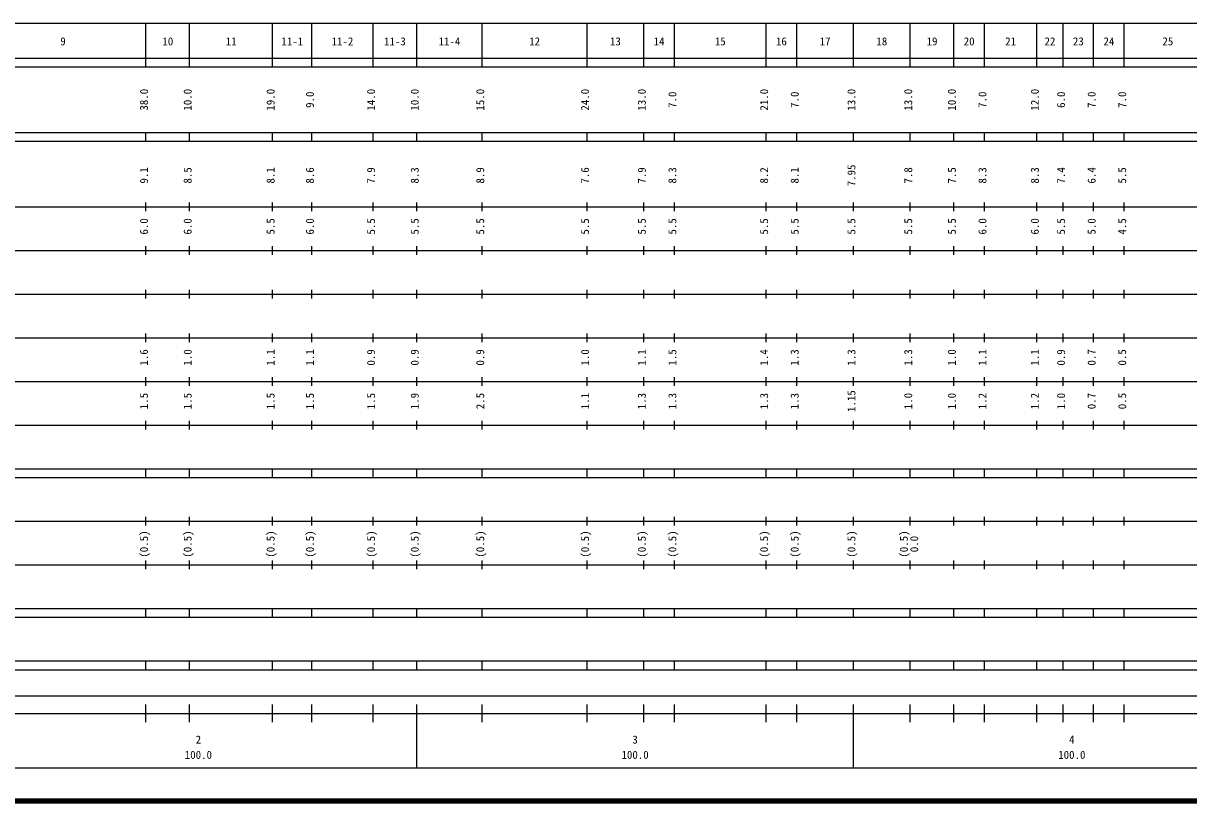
# Model space of a CAD drawing. Units: millimetres on the paper, enlarged 1000 times. Extents: x 40000 to 680000, y 20000 to 380000.
# Drawn here: x 177910 to 444767, y 20000 to 198000 of the extents above; entities that cross this region are included whole.
import ezdxf
from ezdxf.enums import TextEntityAlignment as Align

# ---------------------------------------------------------------- set-up
doc = ezdxf.new("R2010")
doc.units = ezdxf.units.MM
doc.header["$LTSCALE"] = 1000
doc.layers.add('M-TTL', color=2, linetype='Continuous', lineweight=140)
doc.layers.add('M-TTL-BAND', color=7, linetype='Continuous', lineweight=25)
doc.styles.add('ＭＳ ゴシック', font='')
doc.styles.get('ＭＳ ゴシック').set_extended_font_data('MS Gothic')

msp = doc.modelspace()

# ---------------------------------------------------------------- linework, layer by layer
at = {"layer": 'M-TTL'}
msp.add_line((40000, 20000), (680000, 20000), dxfattribs=at)
at = {"layer": 'M-TTL-BAND'}
for p, q in [((68000, 198000), (579000, 198000)), ((206000, 188000), (206000, 198000)), ((216000, 188000), (216000, 198000)), ((235000, 188000), (235000, 198000)), ((244000, 188000), (244000, 198000)), ((258000, 188000), (258000, 198000)), ((268000, 188000), (268000, 198000)), ((283000, 188000), (283000, 198000)), ((307000, 188000), (307000, 198000)), ((320000, 188000), (320000, 198000)), ((327000, 188000), (327000, 198000)), ((348000, 188000), (348000, 198000)), ((355000, 188000), (355000, 198000)), ((368000, 188000), (368000, 198000)), ((381000, 188000), (381000, 198000)), ((391000, 188000), (391000, 198000)), ((398000, 188000), (398000, 198000)), ((410000, 188000), (410000, 198000)), ((416000, 188000), (416000, 198000)), ((423000, 188000), (423000, 198000)), ((430000, 188000), (430000, 198000)), ((40000, 190000), (579000, 190000)), ((40000, 188000), (579000, 188000)), ((40000, 173000), (579000, 173000)), ((40000, 171000), (579000, 171000)), ((206000, 171000), (206000, 173000)), ((216000, 171000), (216000, 173000)), ((235000, 171000), (235000, 173000)), ((244000, 171000), (244000, 173000)), ((258000, 171000), (258000, 173000)), ((268000, 171000), (268000, 173000)), ((283000, 171000), (283000, 173000)), ((307000, 171000), (307000, 173000)), ((320000, 171000), (320000, 173000)), ((327000, 171000), (327000, 173000)), ((348000, 171000), (348000, 173000)), ((355000, 171000), (355000, 173000)), ((368000, 171000), (368000, 173000)), ((381000, 171000), (381000, 173000)), ((391000, 171000), (391000, 173000)), ((398000, 171000), (398000, 173000)), ((410000, 171000), (410000, 173000)), ((416000, 171000), (416000, 173000)), ((423000, 171000), (423000, 173000)), ((430000, 171000), (430000, 173000)), ((40000, 156000), (579000, 156000)), ((206000, 155000), (206000, 157000)), ((216000, 155000), (216000, 157000)), ((235000, 155000), (235000, 157000)), ((244000, 155000), (244000, 157000)), ((258000, 155000), (258000, 157000)), ((268000, 155000), (268000, 157000)), ((283000, 155000), (283000, 157000)), ((307000, 155000), (307000, 157000)), ((320000, 155000), (320000, 157000)), ((327000, 155000), (327000, 157000)), ((348000, 155000), (348000, 157000)), ((355000, 155000), (355000, 157000)), ((368000, 155000), (368000, 157000)), ((381000, 155000), (381000, 157000)), ((391000, 155000), (391000, 157000)), ((398000, 155000), (398000, 157000)), ((410000, 155000), (410000, 157000)), ((416000, 155000), (416000, 157000)), ((423000, 155000), (423000, 157000)), ((430000, 155000), (430000, 157000)), ((206000, 145000), (206000, 147000)), ((216000, 145000), (216000, 147000)), ((235000, 145000), (235000, 147000)), ((244000, 145000), (244000, 147000)), ((258000, 145000), (258000, 147000)), ((268000, 145000), (268000, 147000)), ((283000, 145000), (283000, 147000)), ((307000, 145000), (307000, 147000)), ((320000, 145000), (320000, 147000)), ((327000, 145000), (327000, 147000)), ((348000, 145000), (348000, 147000)), ((355000, 145000), (355000, 147000)), ((368000, 145000), (368000, 147000)), ((381000, 145000), (381000, 147000)), ((391000, 145000), (391000, 147000)), ((398000, 145000), (398000, 147000)), ((410000, 145000), (410000, 147000)), ((416000, 145000), (416000, 147000)), ((423000, 145000), (423000, 147000)), ((430000, 145000), (430000, 147000)), ((46000, 146000), (579000, 146000)), ((206000, 135000), (206000, 137000)), ((216000, 135000), (216000, 137000)), ((235000, 135000), (235000, 137000)), ((244000, 135000), (244000, 137000)), ((258000, 135000), (258000, 137000)), ((268000, 135000), (268000, 137000)), ((283000, 135000), (283000, 137000)), ((307000, 135000), (307000, 137000)), ((320000, 135000), (320000, 137000)), ((327000, 135000), (327000, 137000)), ((348000, 135000), (348000, 137000)), ((355000, 135000), (355000, 137000)), ((368000, 135000), (368000, 137000)), ((381000, 135000), (381000, 137000)), ((391000, 135000), (391000, 137000)), ((398000, 135000), (398000, 137000)), ((410000, 135000), (410000, 137000)), ((416000, 135000), (416000, 137000)), ((423000, 135000), (423000, 137000)), ((430000, 135000), (430000, 137000)), ((52000, 136000), (579000, 136000)), ((46000, 126000), (579000, 126000)), ((206000, 125000), (206000, 127000)), ((216000, 125000), (216000, 127000)), ((235000, 125000), (235000, 127000)), ((244000, 125000), (244000, 127000)), ((258000, 125000), (258000, 127000)), ((268000, 125000), (268000, 127000)), ((283000, 125000), (283000, 127000)), ((307000, 125000), (307000, 127000)), ((320000, 125000), (320000, 127000)), ((327000, 125000), (327000, 127000)), ((348000, 125000), (348000, 127000)), ((355000, 125000), (355000, 127000)), ((368000, 125000), (368000, 127000)), ((381000, 125000), (381000, 127000)), ((391000, 125000), (391000, 127000)), ((398000, 125000), (398000, 127000)), ((410000, 125000), (410000, 127000)), ((416000, 125000), (416000, 127000)), ((423000, 125000), (423000, 127000)), ((430000, 125000), (430000, 127000)), ((52000, 116000), (579000, 116000)), ((206000, 115000), (206000, 117000)), ((216000, 115000), (216000, 117000)), ((235000, 115000), (235000, 117000)), ((244000, 115000), (244000, 117000)), ((258000, 115000), (258000, 117000)), ((268000, 115000), (268000, 117000)), ((283000, 115000), (283000, 117000)), ((307000, 115000), (307000, 117000)), ((320000, 115000), (320000, 117000)), ((327000, 115000), (327000, 117000)), ((348000, 115000), (348000, 117000)), ((355000, 115000), (355000, 117000)), ((368000, 115000), (368000, 117000)), ((381000, 115000), (381000, 117000)), ((391000, 115000), (391000, 117000)), ((398000, 115000), (398000, 117000)), ((410000, 115000), (410000, 117000)), ((416000, 115000), (416000, 117000)), ((423000, 115000), (423000, 117000)), ((430000, 115000), (430000, 117000)), ((206000, 105000), (206000, 107000)), ((216000, 105000), (216000, 107000)), ((235000, 105000), (235000, 107000)), ((244000, 105000), (244000, 107000)), ((258000, 105000), (258000, 107000)), ((268000, 105000), (268000, 107000)), ((283000, 105000), (283000, 107000)), ((307000, 105000), (307000, 107000)), ((320000, 105000), (320000, 107000)), ((327000, 105000), (327000, 107000)), ((348000, 105000), (348000, 107000)), ((355000, 105000), (355000, 107000)), ((368000, 105000), (368000, 107000)), ((381000, 105000), (381000, 107000)), ((391000, 105000), (391000, 107000)), ((398000, 105000), (398000, 107000)), ((410000, 105000), (410000, 107000)), ((416000, 105000), (416000, 107000)), ((423000, 105000), (423000, 107000)), ((430000, 105000), (430000, 107000)), ((46000, 106000), (579000, 106000)), ((40000, 96000), (579000, 96000)), ((40000, 94000), (579000, 94000)), ((206000, 94000), (206000, 96000)), ((216000, 94000), (216000, 96000)), ((235000, 94000), (235000, 96000)), ((244000, 94000), (244000, 96000)), ((258000, 94000), (258000, 96000)), ((268000, 94000), (268000, 96000)), ((283000, 94000), (283000, 96000)), ((307000, 94000), (307000, 96000)), ((320000, 94000), (320000, 96000)), ((327000, 94000), (327000, 96000)), ((348000, 94000), (348000, 96000)), ((355000, 94000), (355000, 96000)), ((368000, 94000), (368000, 96000)), ((381000, 94000), (381000, 96000)), ((391000, 94000), (391000, 96000)), ((398000, 94000), (398000, 96000)), ((410000, 94000), (410000, 96000)), ((416000, 94000), (416000, 96000)), ((423000, 94000), (423000, 96000)), ((430000, 94000), (430000, 96000)), ((49000, 84000), (579000, 84000)), ((206000, 83000), (206000, 85000)), ((216000, 83000), (216000, 85000)), ((235000, 83000), (235000, 85000)), ((244000, 83000), (244000, 85000)), ((258000, 83000), (258000, 85000)), ((268000, 83000), (268000, 85000)), ((283000, 83000), (283000, 85000)), ((307000, 83000), (307000, 85000)), ((320000, 83000), (320000, 85000)), ((327000, 83000), (327000, 85000)), ((348000, 83000), (348000, 85000)), ((355000, 83000), (355000, 85000)), ((368000, 83000), (368000, 85000)), ((381000, 83000), (381000, 85000)), ((391000, 83000), (391000, 85000)), ((398000, 83000), (398000, 85000)), ((410000, 83000), (410000, 85000)), ((416000, 83000), (416000, 85000)), ((423000, 83000), (423000, 85000)), ((430000, 83000), (430000, 85000)), ((206000, 73000), (206000, 75000)), ((216000, 73000), (216000, 75000)), ((235000, 73000), (235000, 75000)), ((244000, 73000), (244000, 75000)), ((258000, 73000), (258000, 75000)), ((268000, 73000), (268000, 75000)), ((283000, 73000), (283000, 75000)), ((307000, 73000), (307000, 75000)), ((320000, 73000), (320000, 75000)), ((327000, 73000), (327000, 75000)), ((348000, 73000), (348000, 75000)), ((355000, 73000), (355000, 75000)), ((368000, 73000), (368000, 75000)), ((381000, 73000), (381000, 75000)), ((391000, 73000), (391000, 75000)), ((398000, 73000), (398000, 75000)), ((410000, 73000), (410000, 75000)), ((416000, 73000), (416000, 75000)), ((423000, 73000), (423000, 75000)), ((430000, 73000), (430000, 75000)), ((40000, 74000), (579000, 74000)), ((40000, 64000), (579000, 64000)), ((40000, 62000), (579000, 62000)), ((206000, 62000), (206000, 64000)), ((216000, 62000), (216000, 64000)), ((235000, 62000), (235000, 64000)), ((244000, 62000), (244000, 64000)), ((258000, 62000), (258000, 64000)), ((268000, 62000), (268000, 64000)), ((283000, 62000), (283000, 64000)), ((307000, 62000), (307000, 64000)), ((320000, 62000), (320000, 64000)), ((327000, 62000), (327000, 64000)), ((348000, 62000), (348000, 64000)), ((355000, 62000), (355000, 64000)), ((368000, 62000), (368000, 64000)), ((381000, 62000), (381000, 64000)), ((391000, 62000), (391000, 64000)), ((398000, 62000), (398000, 64000)), ((410000, 62000), (410000, 64000)), ((416000, 62000), (416000, 64000)), ((423000, 62000), (423000, 64000)), ((430000, 62000), (430000, 64000)), ((40000, 52000), (579000, 52000)), ((206000, 50000), (206000, 52000)), ((216000, 50000), (216000, 52000)), ((235000, 50000), (235000, 52000)), ((244000, 50000), (244000, 52000)), ((258000, 50000), (258000, 52000)), ((268000, 50000), (268000, 52000)), ((283000, 50000), (283000, 52000)), ((307000, 50000), (307000, 52000)), ((320000, 50000), (320000, 52000)), ((327000, 50000), (327000, 52000)), ((348000, 50000), (348000, 52000)), ((355000, 50000), (355000, 52000)), ((368000, 50000), (368000, 52000)), ((381000, 50000), (381000, 52000)), ((391000, 50000), (391000, 52000)), ((398000, 50000), (398000, 52000)), ((410000, 50000), (410000, 52000)), ((416000, 50000), (416000, 52000)), ((423000, 50000), (423000, 52000)), ((430000, 50000), (430000, 52000)), ((40000, 50000), (579000, 50000)), ((71000, 44000), (565000, 44000)), ((206000, 38000), (206000, 42000)), ((216000, 38000), (216000, 42000)), ((235000, 38000), (235000, 42000)), ((244000, 38000), (244000, 42000)), ((258000, 38000), (258000, 42000)), ((268000, 27500), (268000, 42000)), ((283000, 38000), (283000, 42000)), ((307000, 38000), (307000, 42000)), ((320000, 38000), (320000, 42000)), ((327000, 38000), (327000, 42000)), ((348000, 38000), (348000, 42000)), ((355000, 38000), (355000, 42000)), ((368000, 27500), (368000, 42000)), ((381000, 38000), (381000, 42000)), ((391000, 38000), (391000, 42000)), ((398000, 38000), (398000, 42000)), ((410000, 38000), (410000, 42000)), ((416000, 38000), (416000, 42000)), ((423000, 38000), (423000, 42000)), ((430000, 38000), (430000, 42000)), ((40000, 40000), (579000, 40000)), ((68000, 27500), (579000, 27500))]:
    msp.add_line(p, q, dxfattribs=at)

# ---------------------------------------------------------------- texts
at = {"layer": 'M-TTL-BAND', "style": 'ＭＳ ゴシック'}
for s, p in [('9', (187000, 192405)), ('10', (211000, 192405)), ('11', (225500, 192405)), ('11-1', (239500, 192405)), ('11-2', (251000, 192405)), ('11-3', (263000, 192405)), ('11-4', (275500, 192405)), ('12', (295000, 192405)), ('13', (313500, 192405)), ('14', (323500, 192405)), ('15', (337500, 192405)), ('16', (351500, 192405)), ('17', (361500, 192405)), ('18', (374500, 192405)), ('19', (386000, 192405)), ('20', (394500, 192405)), ('21', (404000, 192405)), ('22', (413000, 192405)), ('23', (419500, 192405)), ('24', (426500, 192405)), ('25', (440000, 192405)), ('2', (218000, 32523)), ('3', (318000, 32523)), ('4', (418000, 32523)), ('100.0', (218000, 29033)), ('100.0', (318000, 29033)), ('100.0', (418000, 29033))]:
    msp.add_text(s, height=1833, dxfattribs=at).set_placement(p, align=Align.BOTTOM_CENTER)
for s, p in [('38.0', (207000, 180500)), ('10.0', (217000, 180500)), ('19.0', (236000, 180500)), ('9.0', (245000, 180500)), ('14.0', (259000, 180500)), ('10.0', (269000, 180500)), ('15.0', (284000, 180500)), ('24.0', (308000, 180500)), ('13.0', (321000, 180500)), ('7.0', (328000, 180500)), ('21.0', (349000, 180500)), ('7.0', (356000, 180500)), ('13.0', (369000, 180500)), ('13.0', (382000, 180500)), ('10.0', (392000, 180500)), ('7.0', (399000, 180500)), ('12.0', (411000, 180500)), ('6.0', (417000, 180500)), ('7.0', (424000, 180500)), ('7.0', (431000, 180500)), ('7.95', (369000, 163174)), ('9.1', (207000, 163174)), ('8.5', (217000, 163174)), ('8.1', (236000, 163174)), ('8.6', (245000, 163174)), ('7.9', (259000, 163174)), ('8.3', (269000, 163174)), ('8.9', (284000, 163174)), ('7.6', (308000, 163174)), ('7.9', (321000, 163174)), ('8.3', (328000, 163174)), ('8.2', (349000, 163174)), ('8.1', (356000, 163174)), ('7.8', (382000, 163174)), ('7.5', (392000, 163174)), ('8.3', (399000, 163174)), ('8.3', (411000, 163174)), ('7.4', (417000, 163174)), ('6.4', (424000, 163174)), ('5.5', (431000, 163174)), ('6.0', (207000, 151500)), ('6.0', (217000, 151500)), ('5.5', (236000, 151500)), ('6.0', (245000, 151500)), ('5.5', (259000, 151500)), ('5.5', (269000, 151500)), ('5.5', (284000, 151500)), ('5.5', (308000, 151500)), ('5.5', (321000, 151500)), ('5.5', (328000, 151500)), ('5.5', (349000, 151500)), ('5.5', (356000, 151500)), ('5.5', (369000, 151500)), ('5.5', (382000, 151500)), ('5.5', (392000, 151500)), ('6.0', (399000, 151500)), ('6.0', (411000, 151500)), ('5.5', (417000, 151500)), ('5.0', (424000, 151500)), ('4.5', (431000, 151500)), ('1.6', (207000, 121500)), ('1.0', (217000, 121500)), ('1.1', (236000, 121500)), ('1.1', (245000, 121500)), ('0.9', (259000, 121500)), ('0.9', (269000, 121500)), ('0.9', (284000, 121500)), ('1.0', (308000, 121500)), ('1.1', (321000, 121500)), ('1.5', (328000, 121500)), ('1.4', (349000, 121500)), ('1.3', (356000, 121500)), ('1.3', (369000, 121500)), ('1.3', (382000, 121500)), ('1.0', (392000, 121500)), ('1.1', (399000, 121500)), ('1.1', (411000, 121500)), ('0.9', (417000, 121500)), ('0.7', (424000, 121500)), ('0.5', (431000, 121500)), ('1.5', (207000, 111500)), ('1.5', (217000, 111500)), ('1.5', (236000, 111500)), ('1.5', (245000, 111500)), ('1.5', (259000, 111500)), ('1.9', (269000, 111500)), ('2.5', (284000, 111500)), ('1.1', (308000, 111500)), ('1.3', (321000, 111500)), ('1.3', (328000, 111500)), ('1.3', (349000, 111500)), ('1.3', (356000, 111500)), ('1.15', (369000, 111500)), ('1.0', (382000, 111500)), ('1.0', (392000, 111500)), ('1.2', (399000, 111500)), ('1.2', (411000, 111500)), ('1.0', (417000, 111500)), ('0.7', (424000, 111500)), ('0.5', (431000, 111500)), ('(0.5)', (207000, 78764)), ('(0.5)', (217000, 78764)), ('(0.5)', (236000, 78764)), ('(0.5)', (245000, 78764)), ('(0.5)', (259000, 78764)), ('(0.5)', (269000, 78764)), ('(0.5)', (284000, 78764)), ('(0.5)', (308000, 78764)), ('(0.5)', (321000, 78764)), ('(0.5)', (328000, 78764)), ('(0.5)', (349000, 78764)), ('(0.5)', (356000, 78764)), ('(0.5)', (369000, 78764)), ('(0.5)', (381000, 78764)), ('0.0', (383370, 78764))]:
    msp.add_text(s, height=1833, rotation=90, dxfattribs=at).set_placement(p, align=Align.BOTTOM_CENTER)

doc.saveas('drawing.dxf')
